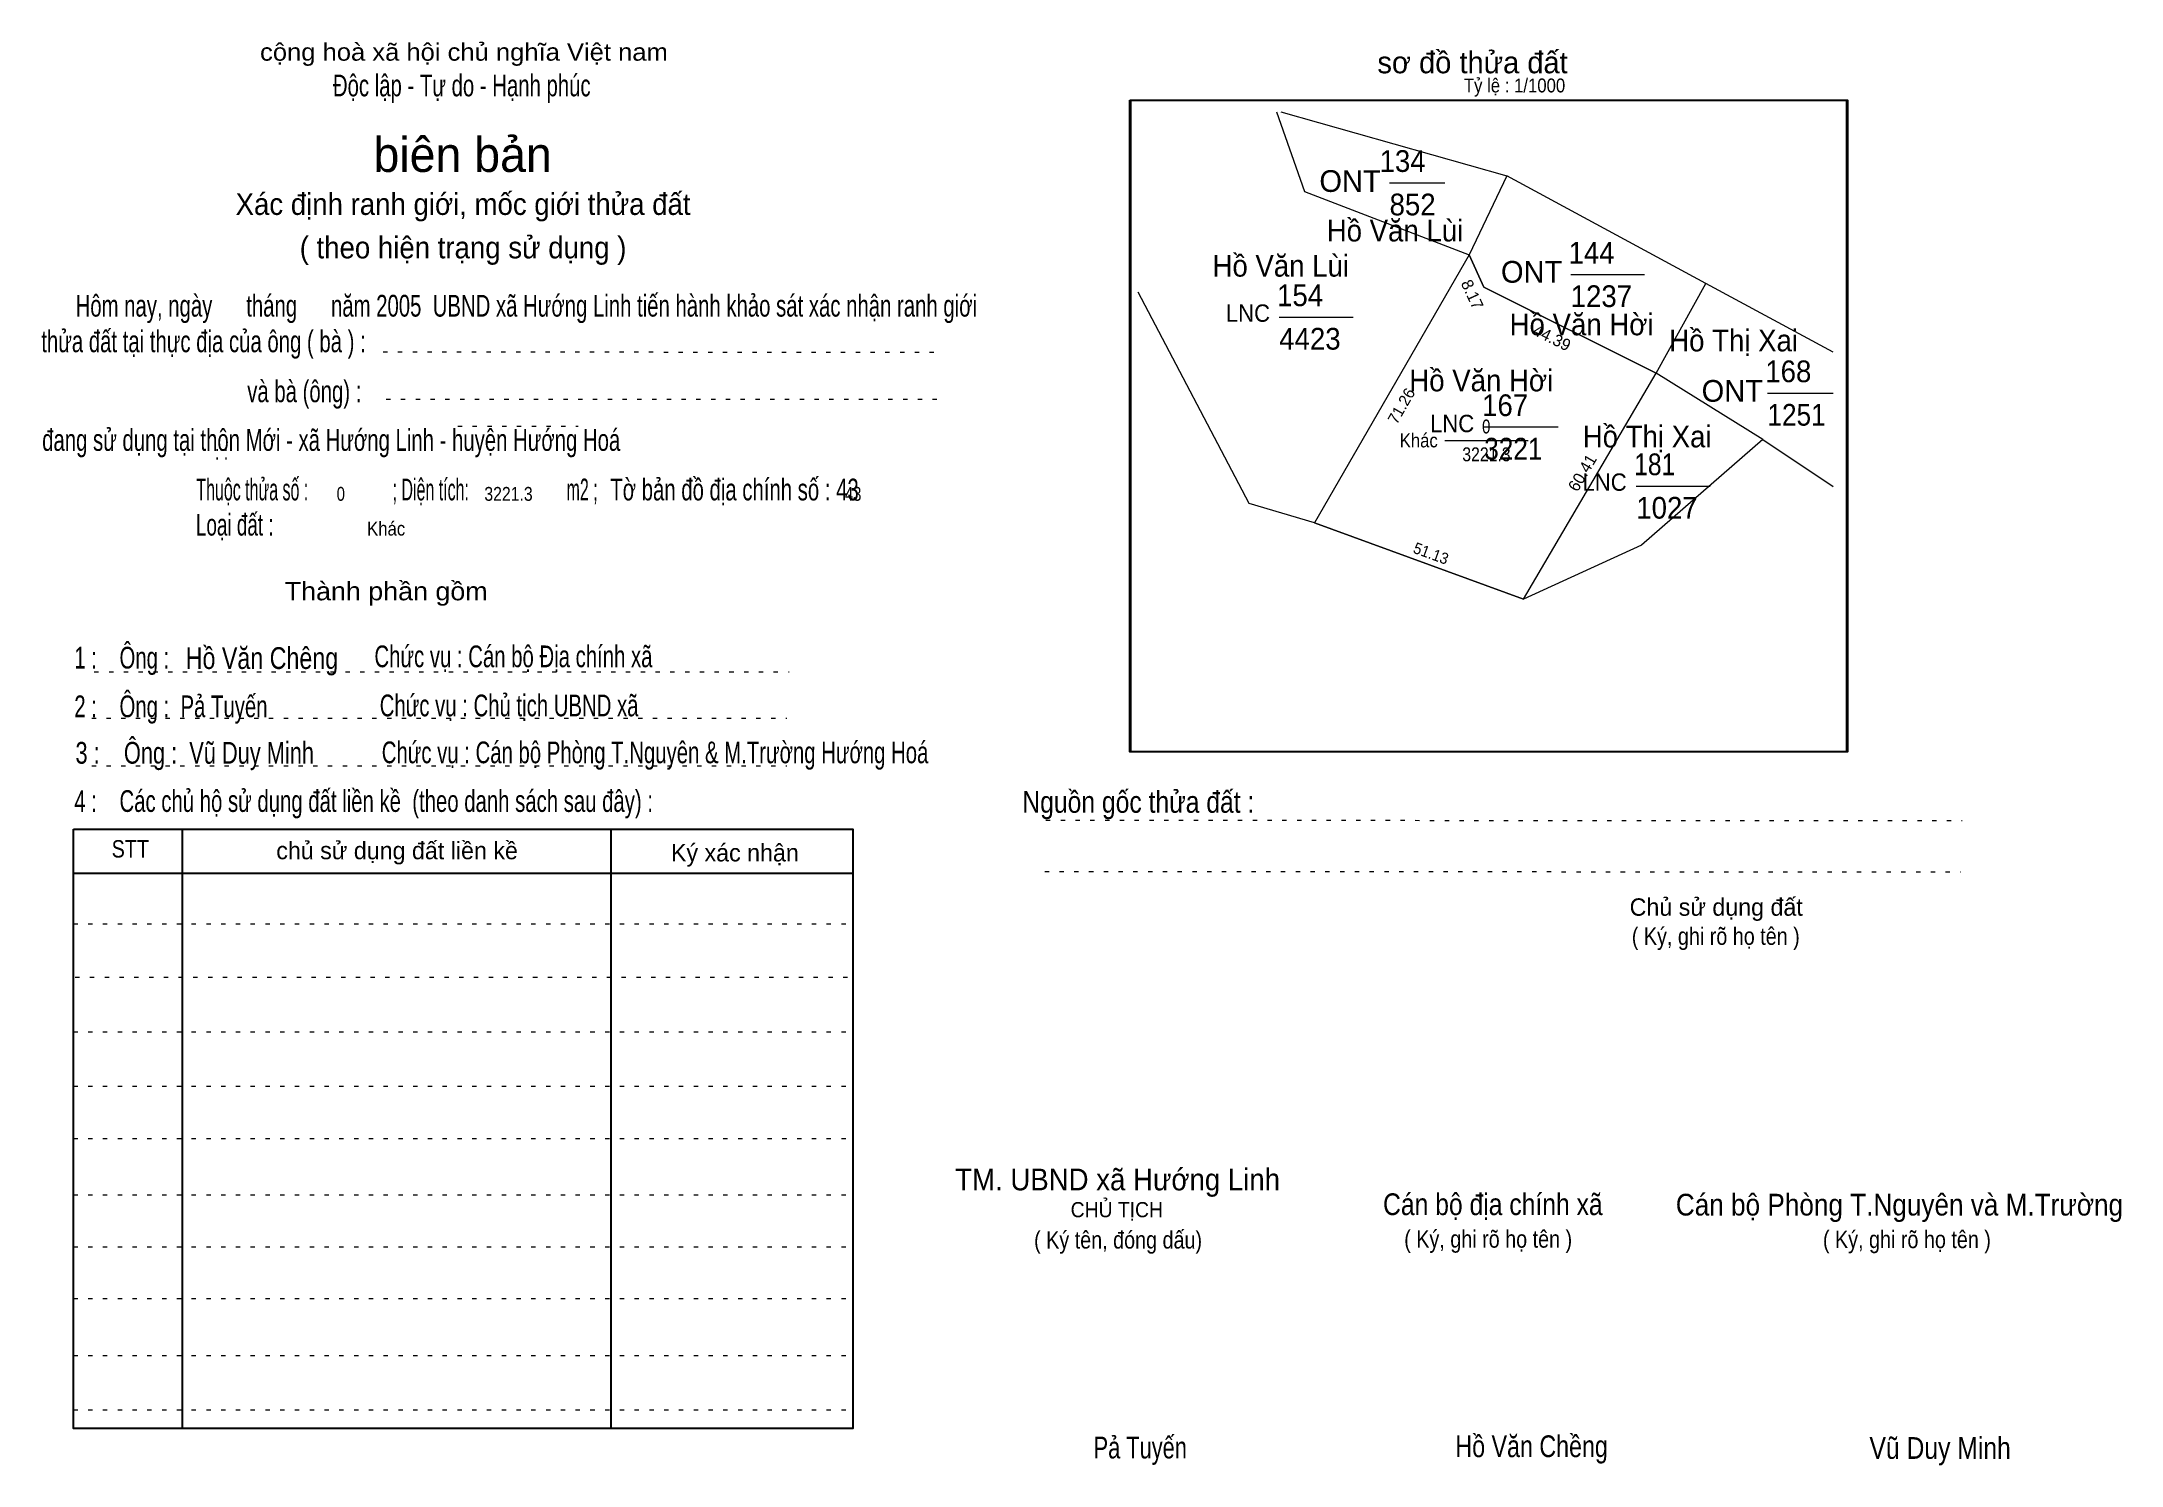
# Model space of a CAD drawing. Header units: centimetres. Extents: x -1.5 to 46.4, y -3.9 to 28.9.
import ezdxf
from ezdxf.enums import TextEntityAlignment as Align

# ---------------------------------------------------------------- set-up
doc = ezdxf.new("R2010")
doc.units = ezdxf.units.CM
doc.header["$LTSCALE"] = 0.2
doc.linetypes.add('DOTTED', pattern=[1.5, 0.3, -1.2])
for name, color, linetype, lineweight in [('15', 7, 'Continuous', 13), ('2', 7, 'Continuous', 25), ('22', 7, 'Continuous', 13), ('33', 7, 'Continuous', 13), ('5', 7, 'DOTTED', 13)]:
    doc.layers.add(name, color=color, linetype=linetype, lineweight=lineweight)
for name, color, linetype in [('16', 7, 'Continuous'), ('34', 7, 'Continuous'), ('51', 7, 'Continuous')]:
    doc.layers.add(name, color=color, linetype=linetype)

msp = doc.modelspace()

# ---------------------------------------------------------------- linework, layer by layer
at = {"layer": '15'}
for p, q in [((29.54, 25.62), (30.81, 25.62)), ((33.71, 23.51), (35.41, 23.51)), ((27, 22.53), (28.7, 22.53)), ((38.24, 20.78), (39.75, 20.78)), ((31.72, 20), (33.42, 20)), ((35.22, 18.64), (36.92, 18.64))]:
    msp.add_line(p, q, dxfattribs=at)
at = {"layer": '2'}
msp.add_lwpolyline([(23.56, 27.52), (40.06, 27.52), (40.06, 12.52), (23.56, 12.52)], close=True, dxfattribs=at)
at = {"layer": '22'}
for p, q in [((27.04, 27.25), (32.24, 25.78)), ((32.24, 25.78), (31.37, 23.96)), ((31.37, 23.96), (27.81, 17.79)), ((32.62, 16.04), (35.68, 21.24)), ((38.13, 19.71), (39.75, 18.63)), ((32.62, 16.04), (27.81, 17.79))]:
    msp.add_line(p, q, dxfattribs=at)
for points in [[(26.94, 27.25), (27.58, 25.42), (31.37, 23.96)], [(39.75, 21.72), (36.82, 23.3), (32.24, 25.78)], [(31.37, 23.96), (31.71, 23.22), (35.68, 21.24)], [(27.81, 17.79), (26.31, 18.24), (23.75, 23.1)], [(38.13, 19.71), (35.68, 21.24), (36.82, 23.3)], [(38.13, 19.71), (35.34, 17.28), (32.62, 16.04)]]:
    msp.add_lwpolyline(points, dxfattribs=at)
msp.add_lwpolyline([(35.68, 21.24), (31.71, 23.22), (31.37, 23.96), (27.81, 17.79), (32.62, 16.04)], close=True, dxfattribs=at)
at = {"layer": '33'}
msp.add_line((30.81, 19.69), (32.73, 19.69), dxfattribs=at)
at = {"layer": '5'}
for p, q in [((6.37, 21.73), (19.21, 21.72)), ((6.44, 20.64), (19.25, 20.64)), ((8.09, 20.02), (10.86, 20.02)), ((-0.28, 14.36), (15.72, 14.36)), ((-0.34, 13.3), (15.66, 13.3)), ((-0.34, 12.2), (15.66, 12.2)), ((21.63, 10.95), (42.72, 10.94)), ((21.6, 9.77), (42.69, 9.76)), ((-0.76, 8.56), (17.18, 8.56)), ((-0.72, 7.34), (17.22, 7.34)), ((-0.76, 6.08), (17.18, 6.08)), ((-0.76, 4.83), (17.18, 4.83)), ((-0.76, 3.62), (17.18, 3.62)), ((-0.76, 2.33), (17.18, 2.33)), ((-0.76, 1.13), (17.18, 1.13)), ((-0.76, -0.06), (17.18, -0.06)), ((-0.76, -1.37), (17.18, -1.37)), ((-0.76, -2.62), (17.18, -2.62))]:
    msp.add_line(p, q, dxfattribs=at)
at = {"layer": '5', "linetype": 'Continuous', "lineweight": 25}
for p, q in [((1.74, 10.74), (1.74, -3.05)), ((11.61, 10.74), (11.61, -3.05)), ((-0.76, 9.73), (17.18, 9.73))]:
    msp.add_line(p, q, dxfattribs=at)
for points in [[(23.58, 27.52), (40.08, 27.52), (40.08, 12.52), (23.58, 12.52)], [(-0.76, 10.74), (17.18, 10.74), (17.18, -3.05), (-0.76, -3.05)]]:
    msp.add_lwpolyline(points, close=True, dxfattribs=at)

# ---------------------------------------------------------------- texts
at = {"layer": '15'}
for s, width, p in [('134', 0.95, (29.31, 25.87)), ('852', 0.95, (29.54, 24.87)), ('144', 0.95, (33.66, 23.76)), ('154', 0.95, (26.95, 22.78)), ('1237', 0.95, (33.71, 22.76)), ('4423', 0.95, (27, 21.78)), ('168', 0.95, (38.19, 21.03)), ('167', 0.95, (31.67, 20.25)), ('1251', 0.9, (38.24, 20.03)), ('3221', 0.9, (31.72, 19.25)), ('181', 0.85, (35.17, 18.89)), ('1027', 0.95, (35.22, 17.89))]:
    msp.add_text(s, height=0.5, dxfattribs=dict(at, width=width)).set_placement(p)
at = {"layer": '16', "width": 0.95}
for s, p in [('Hồ Văn Lùi', (29.665, 24.27)), ('Hồ Văn Lùi', (27.035, 23.46)), ('Hồ Văn Hời', (33.96, 22.11)), ('Hồ Thị Xai', (37.46, 21.74)), ('Hồ Văn Hời', (31.65, 20.82)), ('Hồ Thị Xai', (35.47, 19.53))]:
    msp.add_text(s, height=0.5, dxfattribs=at).set_placement(p, align=Align.CENTER)
at = {"layer": '22'}
for p in [(28.63, 25.41), (32.81, 23.32), (37.43, 20.58)]:
    msp.add_text('ONT', height=0.5, dxfattribs=at).set_placement(p, align=Align.CENTER)
at = {"layer": '22', "width": 0.95}
for p in [(26.28, 22.42), (30.98, 19.88), (34.49, 18.53)]:
    msp.add_text('LNC', height=0.4, dxfattribs=at).set_placement(p, align=Align.CENTER)
at = {"layer": '33'}
for s, width, p in [('0', 0.8, (31.765, 19.85)), ('3221.3', 0.85, (31.77, 19.21))]:
    msp.add_text(s, height=0.32, dxfattribs=dict(at, width=width)).set_placement(p, align=Align.CENTER)
at = {"layer": '33', "width": 0.9}
msp.add_text('Khác', height=0.32, dxfattribs=at).set_placement((30.65, 19.53), align=Align.RIGHT)
at = {"layer": '34'}
for s, width, p in [(': : ', 0.85, (2.5, 19.25)), ('0', 0.8, (5.3, 18.3)), ('3221.3', 0.85, (8.7, 18.3)), ('43', 0.8, (17, 18.3)), ('Khác', 0.9, (6, 17.5))]:
    msp.add_text(s, height=0.32, dxfattribs=dict(at, width=width)).set_placement(p)
at = {"layer": '5'}
for s, height, width, p in [('cộng hoà xã hội chủ nghĩa Việt nam', 0.4, 1.1, (8.23, 28.43)), ('Độc lập - Tự do - Hạnh phúc', 0.5, 0.7, (8.18, 27.61)), ('Xác định ranh giới, mốc giới thửa đất', 0.5, 0.95, (8.21, 24.88)), ('( theo hiện trạng sử dụng )', 0.5, 0.95, (8.21, 23.88)), ('Thành phần gồm', 0.42, 1.1, (6.44, 16.01)), ('Hồ Văn Chêng', 0.5, 0.8, (3.58, 14.43)), ('Chức vụ : Cán bộ Địa chính xã', 0.5, 0.7, (9.37, 14.47)), ('Chức vụ : Chủ tịch UBND xã', 0.5, 0.7, (9.27, 13.34)), ('Chức vụ : Cán bộ Phòng T.Nguyên & M.Trường Hướng Hoá', 0.5, 0.7, (12.63, 12.26)), ('    Nguồn gốc thửa đất :', 0.5, 0.85, (23.44, 11.12)), ('( Ký, ghi rõ họ tên )', 0.4, 0.85, (37.05, 8.08)), ('CHỦ TỊCH', 0.35, 0.95, (23.26, 1.81)), ('( Ký tên, đóng dấu)', 0.4, 0.85, (23.29, 1.09)), ('( Ký, ghi rõ họ tên )', 0.4, 0.85, (31.81, 1.11)), ('( Ký, ghi rõ họ tên )', 0.4, 0.85, (41.45, 1.1)), ('Pả Tuyến', 0.5, 0.75, (23.8, -3.74)), ('Hồ Văn Chềng', 0.5, 0.8, (32.81, -3.71)), ('Vũ Duy Minh', 0.5, 0.85, (42.215, -3.75))]:
    msp.add_text(s, height=height, dxfattribs=dict(at, width=width)).set_placement(p, align=Align.CENTER)
msp.add_text('sơ đồ thửa đất', height=0.5, dxfattribs=at).set_placement((29.26, 28.14))
for s, height, p in [('biên bản', 0.8, (8.2, 25.87)), ('      chủ sử dụng đất liền kề', 0.4, (6.245, 10.05)), ('   Ký xác nhận', 0.4, (14.245, 10)), ('Chủ sử dụng đất', 0.4, (37.06, 8.75))]:
    msp.add_text(s, height=height, dxfattribs=at).set_placement(p, align=Align.CENTER)
for s, height, width, p in [('   Hôm nay, ngày      tháng      năm 2005  UBND xã Hướng Linh tiến hành khảo sát xác nhận ranh giới ', 0.5, 0.7, (-1.1, 22.54)), ('thửa đất tại thực địa của ông ( bà ) :                                       ', 0.5, 0.7, (-1.5, 21.72)), ('                                     và bà (ông) :', 0.5, 0.7, (-1.57, 20.57)), (' đang sử dụng tại thôn Mới - xã Hướng Linh - huyện Hướng Hoá', 0.5, 0.7, (-1.61, 19.45)), ('Thuộc thửa số :                   ; Diện tích:                      m2 ;                                            ', 0.5, 0.55, (2.07, 18.31)), ('Tờ bản đồ địa chính số : 43', 0.5, 0.7, (11.6, 18.31)), ('Loại đất :  ', 0.5, 0.65, (2.06, 17.5)), ('    1 :    Ông :                                                        ', 0.5, 0.7, (-1.26, 14.44)), ('    2 :    Ông :  Pả Tuyến', 0.5, 0.7, (-1.26, 13.32)), ('    3 :    Ông :  Vũ Duy Minh', 0.5, 0.75, (-1.27, 12.25)), ('    4 :    Các chủ hộ sử dụng đất liền kề  (theo danh sách sau đây) :', 0.5, 0.7, (-1.26, 11.14)), ('STT', 0.4, 0.85, (0.12, 10.09)), ('TM. UBND xã Hướng Linh', 0.5, 0.95, (19.54, 2.43)), ('Cán bộ địa chính xã  ', 0.5, 0.85, (29.39, 1.86)), ('Cán bộ Phòng T.Nguyên và M.Trường', 0.5, 0.9, (36.13, 1.85))]:
    msp.add_text(s, height=height, dxfattribs=dict(at, width=width)).set_placement(p)
at = {"layer": '51', "width": 0.9}
msp.add_text('Tỷ lệ : 1/1000', height=0.32, dxfattribs=at).set_placement((31.25, 27.7))
at = {"layer": '51'}
for s, height, rotation, p in [('8.17', 0.27, 294.746, (31.3214, 22.9915)), ('44.39', 0.27, 333.47, (33.2197, 21.9355)), ('71.26', 0.26, 60.064, (29.9247, 20.4201)), ('60.41', 0.27, 59.487, (34.0937, 18.8765))]:
    msp.add_text(s, height=height, rotation=rotation, dxfattribs=at).set_placement(p, align=Align.CENTER)
at = {"layer": '51', "width": 0.95}
msp.add_text('51.13', height=0.26, rotation=339.938, dxfattribs=at).set_placement((30.4504, 16.9674), align=Align.CENTER)

doc.saveas('drawing.dxf')
